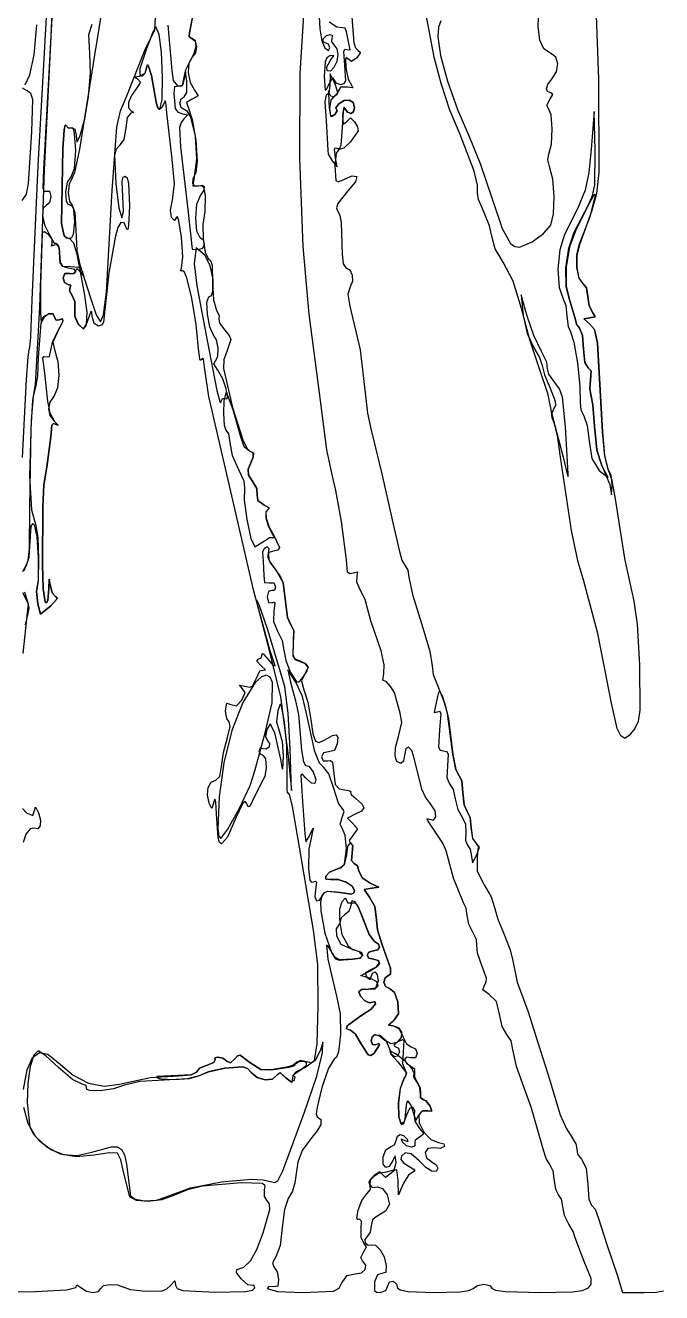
# Model space of a CAD drawing. Extents: x 0 to 397, y 0 to 706.
# Drawn here: x 57.5 to 111.4, y 0.3 to 107.7 of the extents above; entities that cross this region are included whole.
import ezdxf

# ---------------------------------------------------------------- set-up
doc = ezdxf.new("R2010")
doc.units = 0

msp = doc.modelspace()

# ---------------------------------------------------------------- linework, layer by layer
at = {"layer": 'Layer 1', "color": 7}
for points in [[(57.254668, 61.398553), (57.535622, 61.932091), (57.69844, 62.332505), (57.80735, 63.288611), (57.859473, 66.803603), (57.950798, 73.522833), (58.114812, 75.932974), (58.337134, 77.257826), (58.701201, 83.784219), (59.09887, 95.385103), (59.664285, 106.714789), (60.115135, 117.650907)], [(105.761918, 110.847142), (106.024606, 103.089289), (106.053181, 95.195044), (105.858017, 93.408956), (105.46898, 91.976782), (104.420877, 89.075889), (104.209271, 88.199225), (104.205197, 87.159511), (104.381636, 86.260158), (104.711566, 85.804579), (105.005562, 85.424945), (105.127844, 84.707439), (105.252198, 83.90606), (105.551178, 83.325608), (105.743001, 82.988175), (105.286594, 82.890985), (104.77855, 82.813991), (105.270366, 82.371343), (105.681981, 81.896261), (105.93941, 80.739216), (106.366095, 73.267201), (106.552185, 71.197629), (106.827176, 70.092199), (107.136959, 69.226306), (107.40679, 67.73282), (108.225455, 62.508046), (109.021102, 58.91337), (109.300943, 56.954394), (109.508288, 53.483058), (109.527383, 49.659915), (109.384711, 48.709046), (109.119174, 48.103194), (108.640278, 47.515995), (108.253457, 47.271696), (107.937159, 47.49119), (107.629657, 48.106898), (107.136562, 50.270309), (105.969043, 56.174534), (104.760249, 60.704777), (104.311444, 62.189145), (103.753994, 64.870291), (102.824204, 71.084211), (102.564647, 72.931886), (102.293978, 73.906435), (102.099157, 74.414656), (102.022339, 75.141158), (101.746335, 76.489431), (101.072661, 78.492549), (100.217968, 81.032727), (99.506679, 83.672388), (98.808135, 85.985466), (97.955867, 87.617505), (97.290704, 88.73365), (97.01395, 89.683373), (96.810088, 90.670049), (96.319683, 91.875535), (95.87408, 92.909351), (95.777463, 93.482792), (95.786806, 94.119997), (95.500047, 95.303567), (94.302146, 98.424506), (93.445215, 100.484349), (92.69339, 102.721298), (92.096214, 104.970616), (91.70323, 107.067567), (90.697945, 112.353681)], [(64.249208, 110.888417), (63.320829, 105.127288), (62.056605, 97.184756), (61.638623, 95.203522), (61.362558, 94.543948), (61.17025, 94.233062), (61.107852, 93.485614), (61.216993, 92.738166), (61.436994, 92.42728), (61.64822, 91.810359), (61.73615, 90.327193), (61.836559, 88.605945), (62.077992, 87.416774), (62.984984, 84.577969), (63.471862, 83.145294), (63.848937, 82.549496), (64.100518, 83.140245), (64.335727, 85.050868), (64.830719, 93.662003), (65.208015, 99.04103), (65.532692, 100.427188), (66.063678, 101.698286), (67.02782, 104.113051), (67.607434, 105.602127), (68.451632, 107.267239), (68.59831, 110.520023)], [(59.280815, 109.360624), (58.524812, 95.778671), (58.021045, 84.413222), (57.89916, 81.243335), (57.830049, 80.375017), (57.766692, 80.170008), (57.679385, 79.582302), (57.545015, 77.671546), (57.208244, 71.074686)], [(59.726241, 108.828635), (59.482604, 104.157148), (59.019054, 95.458701), (58.94206, 93.897615), (59.031258, 93.619135), (59.210612, 93.627431), (59.512282, 93.623374), (59.619482, 93.15365), (59.515853, 92.640711), (59.266704, 92.42728), (58.982089, 92.1771), (58.931036, 91.560901), (59.096941, 90.780198), (59.463201, 90.036503), (59.904174, 89.21065), (60.060454, 89.21065), (60.226756, 89.112589), (60.347351, 88.783612), (60.419935, 87.576582), (60.603953, 87.26508), (61.069752, 87.13561), (61.540402, 87.035201), (61.73615, 86.793768), (61.580707, 86.612264), (61.206983, 86.655126), (60.816722, 86.656229), (60.677816, 86.291412), (60.798731, 85.891009), (61.089508, 85.724498), (61.311802, 85.656324), (61.268719, 85.49237), (61.219859, 85.189951), (61.428175, 84.788578), (61.654746, 84.265496), (61.650072, 83.669919), (61.66899, 83.024027), (61.951697, 82.379457), (62.388613, 81.918729), (62.660428, 82.356526), (62.703379, 83.379935), (62.471692, 84.968495), (61.853272, 88.282138), (61.586087, 89.222601), (61.208041, 89.605056), (60.946397, 89.654452), (60.747958, 89.842134), (60.522726, 90.869324), (60.633013, 97.189783), (60.756397, 98.803698), (60.834824, 99.193358), (60.912061, 99.21614), (61.133076, 98.961699), (61.413358, 98.97237), (61.648264, 98.873901), (61.760139, 98.357125), (61.822933, 97.766972), (62.071995, 98.248117), (62.504947, 99.739773), (62.821251, 101.643517), (62.977416, 103.60375), (62.929951, 105.264871), (62.860806, 106.885622), (63.138795, 107.762892)], [(69.540305, 107.684928), (69.87615, 103.845293), (69.986657, 102.977238), (70.370744, 102.533311), (70.783759, 102.561137), (70.908378, 103.130565), (71.060558, 103.899224), (71.426256, 104.618935), (71.78663, 105.261752), (71.938578, 105.883468), (71.871848, 106.352784), (71.576187, 106.5384), (71.354951, 106.680525), (71.371576, 107.022411), (71.80267, 109.143666)], [(71.811225, 109.298711), (71.371576, 107.022411), (71.354951, 106.680525), (71.576187, 106.5384), (71.854936, 106.332025), (71.95754, 105.855775), (71.878903, 105.323962), (71.613934, 104.950899), (71.330659, 104.461337), (71.276811, 103.663833), (71.435886, 102.816653), (71.791381, 102.178064), (72.112806, 101.697624), (71.596295, 101.417475), (71.111314, 101.137942), (71.251278, 100.729557), (71.616602, 99.685831), (71.904006, 97.935997), (72.029352, 96.19238), (71.908504, 95.167307), (71.670175, 94.657041), (71.638849, 94.260447), (71.801, 94.041322), (72.143101, 94.063464), (72.392278, 94.105164), (72.563039, 93.995422), (72.713896, 93.258778), (72.663801, 91.898113), (72.521141, 90.79782), (72.541167, 89.525152), (72.696593, 88.445894), (72.960135, 87.925833), (73.162392, 87.73504), (73.291261, 87.338237), (73.33796, 85.878309), (73.397006, 84.408724), (73.66428, 83.511169), (73.8946, 83.098639), (73.868538, 82.804907), (73.927099, 82.43621), (74.361369, 81.842882), (74.729554, 81.404643), (74.873735, 81.044192), (74.541286, 80.043361), (74.283879, 79.37488), (74.255271, 78.588328), (75.021769, 75.306611), (75.888545, 72.569186), (76.231743, 71.857517), (76.502379, 71.614789), (76.789584, 71.467372), (76.766962, 71.084211), (76.355976, 70.071385), (76.388784, 69.55827), (76.743326, 69.003879), (77.095354, 68.434936), (77.12221, 67.886631), (77.17592, 67.409499), (77.705352, 67.036083), (78.141915, 66.805675), (78.085294, 66.696711), (77.856727, 66.467951), (77.876273, 65.914382), (78.115952, 65.175538), (78.547786, 64.390954), (78.996431, 63.430825), (78.864194, 63.214368), (78.493105, 63.146706), (78.086809, 63.022098), (77.994145, 62.677158), (78.208992, 62.155212), (78.725233, 61.499586), (79.325749, 60.46211), (79.524628, 58.858689), (79.668076, 57.52316), (79.962073, 56.895127), (80.206812, 56.429372), (80.174798, 55.368304), (80.13392, 54.382333), (80.298623, 53.969186), (81.116362, 53.643219), (81.441138, 53.276683), (81.151287, 52.754572), (80.863244, 52.141488), (81.077909, 51.404843), (81.416047, 50.340512), (81.669518, 48.879305), (81.83566, 47.66135), (82.043242, 47.049622), (82.375113, 46.932136), (82.914119, 47.196907), (83.490123, 47.519699), (83.813482, 47.578436), (83.933046, 47.354863), (83.897664, 46.830723), (83.658745, 46.261075), (83.167413, 46.14069), (82.723134, 46.065636), (82.550052, 45.710653), (82.692133, 45.374985), (83.079219, 45.3801), (83.33484, 45.418063), (83.497526, 45.274223), (83.608386, 44.31083), (83.729918, 43.378085), (84.049358, 42.997791), (84.862909, 42.866469), (85.046061, 42.791911), (85.019498, 42.728268), (85.08313, 42.539532), (85.484107, 42.177229), (85.99058, 41.732662), (86.148167, 41.397766), (85.954057, 41.124517), (85.405437, 40.864895), (84.778242, 40.529623), (85.180012, 40.095133), (85.622528, 39.618795), (85.209645, 39.045619), (84.903655, 38.626562), (85.001154, 38.452246), (85.221067, 38.212622), (85.16449, 37.570301), (85.107781, 36.925599), (85.334176, 36.688356), (85.610181, 36.501119), (85.725054, 36.050886), (86.000574, 35.485648), (86.695194, 35.029947), (87.42465, 34.692514), (86.816902, 34.609082), (86.165233, 34.480892), (86.63381, 33.836499), (87.082808, 33.042616), (87.200019, 32.157981), (87.308851, 31.077951), (87.709783, 29.806363), (88.407754, 27.81546), (88.413641, 27.325297), (88.192383, 27.16335), (87.944689, 27.007907), (87.841722, 26.634183), (87.984244, 26.260459), (88.326792, 26.105016), (88.736587, 25.768598), (89.040814, 24.959899), (89.087998, 23.968107), (88.664753, 23.372398), (88.244418, 22.998409), (88.649584, 22.930014), (89.133551, 22.676896), (89.46062, 22.048069), (89.761187, 21.425195), (90.172879, 21.166124), (90.519748, 20.999613), (90.663946, 20.59921), (90.52504, 20.234393), (90.134779, 20.235496), (89.761055, 20.275095), (89.605612, 20.085565), (89.760393, 19.777017), (90.132662, 19.530645), (90.444827, 19.290359), (90.455101, 18.996892), (90.429437, 18.619772), (90.655127, 18.178094), (90.909391, 17.696552), (90.952518, 17.223477), (90.960941, 16.89363), (91.132082, 16.756399), (91.435383, 16.576747), (91.761438, 16.144682), (91.923187, 15.700402), (91.563177, 15.740046), (91.117927, 15.735504), (90.816346, 15.410551), (90.839806, 14.723869), (91.23527, 13.948551), (91.83949, 13.314653), (92.489219, 13.05223), (92.915507, 12.958303), (92.977464, 12.732613), (92.630727, 12.561075), (92.074705, 12.597499), (91.572388, 12.551307), (91.356317, 12.209708), (91.455431, 11.766641), (91.898669, 11.416046), (92.272393, 11.179949), (92.427836, 10.897815), (92.288946, 10.606145), (91.924466, 10.63085), (91.412679, 10.941967), (90.831868, 11.509532), (90.15449, 12.092806), (89.644065, 12.194274), (89.330622, 11.911996), (89.292874, 11.62198), (89.531352, 11.322835), (90.046584, 11.013173), (90.475077, 10.736022), (90.390543, 10.606773), (89.946219, 10.304707), (89.509304, 9.612644), (89.077503, 8.642505), (89.057395, 9.832425), (88.952355, 10.750045), (88.77859, 10.731199), (88.467903, 10.452962), (87.993196, 10.109753), (87.751058, 10.321376), (87.51258, 10.566953), (87.02116, 10.278337), (86.694345, 9.86304), (86.654271, 9.485909), (86.868463, 9.259459), (87.304441, 9.296203), (87.734522, 9.170702), (88.13735, 8.62663), (88.331554, 7.846373), (87.979658, 7.243387), (87.111119, 6.702226), (86.879652, 6.501143), (86.783388, 6.017484), (86.678128, 5.468694), (86.424966, 5.111197), (86.232393, 4.856536), (86.272918, 4.555572), (86.503459, 4.371907), (86.767866, 4.399644), (87.131034, 4.372039), (87.528499, 3.985394), (87.866764, 3.367371), (88.05233, 2.645632), (88.00669, 2.056448), (87.68403, 1.981351), (87.303206, 1.866169), (87.053616, 1.254628), (87.052249, 0.538445), (87.226306, 0.393855), (87.53798, 0.352222), (88.002633, 0.515426), (88.1945, 0.91067), (88.324102, 1.257671), (88.635472, 1.307545), (88.921002, 1.076872), (88.98825, 0.749097), (89.219632, 0.580442), (89.902541, 0.456407), (92.047541, 0.346181), (94.272446, 0.426388), (95.055236, 0.540395), (95.426449, 0.705), (95.78152, 0.954149), (96.329208, 1.057778), (96.812867, 0.954149), (97.01395, 0.705), (97.301249, 0.559242), (98.119071, 0.448045), (101.081833, 0.352222), (103.82288, 0.418627), (104.655019, 0.538239), (105.174631, 0.747995), (105.416514, 1.072299), (105.415463, 1.535555), (104.823749, 2.976538), (104.058221, 4.977142), (103.89828, 5.524609), (103.529054, 6.152245), (103.163356, 6.869134), (103.011176, 7.630738), (102.907547, 8.255419), (102.658398, 8.642505), (102.409249, 9.080479), (102.30562, 9.827486), (102.188586, 10.627499), (101.906981, 11.19309), (101.589833, 11.714981), (101.386986, 12.410174), (100.35833, 15.963707), (99.089696, 19.48549), (98.77784, 20.941757), (98.628174, 21.661645), (98.268429, 22.20823), (97.876933, 22.885079), (97.651067, 23.918851), (97.38494, 24.996235), (96.759244, 25.595252), (96.23969, 25.984763), (96.368366, 26.376655), (96.5193, 26.627524), (96.536553, 26.968617), (96.153877, 28.049528), (95.77345, 29.080037), (95.711846, 29.760502), (95.684771, 30.261667), (95.387291, 30.861522), (95.041215, 31.553275), (94.897282, 32.275456), (94.808647, 32.899432), (94.595657, 33.354604), (93.739509, 35.453501), (93.133392, 37.748454), (92.84848, 38.405944), (92.163252, 39.42803), (91.600483, 40.258999), (91.524482, 40.454052), (91.609744, 40.457083), (92.05996, 40.353973), (92.257665, 40.633913), (92.180004, 41.146555), (91.804124, 41.741548), (91.386364, 42.29132), (91.061571, 42.993557), (90.426174, 45.596001), (90.203008, 46.256765), (89.931491, 46.540564), (89.702174, 46.418227), (89.605612, 45.860584), (89.513052, 45.362285), (89.290581, 45.155028), (88.945112, 45.318888), (88.79484, 45.782223), (88.843402, 46.502668), (89.094437, 47.437854), (89.363033, 48.618029), (89.232373, 49.426464), (88.900056, 50.625204), (88.762864, 51.100864), (88.438578, 51.640984), (88.058135, 52.066208), (87.752469, 52.197182), (87.852305, 52.769741), (87.859212, 53.507466), (87.628159, 54.683209), (86.732235, 57.232736), (86.43061, 58.391964), (86.266215, 59.028552), (85.871104, 59.79214), (85.553516, 60.521156), (85.576182, 61.074488), (85.635096, 61.344716), (85.253743, 61.277335), (84.95753, 61.218047), (84.778462, 61.352565), (84.66672, 62.404108), (84.269492, 65.656369), (83.785481, 68.261987), (83.503611, 69.49671), (83.021143, 71.706467), (82.389185, 76.55227), (81.524174, 83.192963), (81.005766, 88.921411), (80.73448, 96.403485), (80.746298, 103.601727), (81.077204, 108.478679)], [(82.363052, 108.40604), (82.410043, 107.363724), (82.585424, 106.357127), (82.850266, 105.744297), (83.167369, 105.519268), (83.255608, 105.762288), (83.145806, 106.061268), (82.882016, 106.185622), (82.682256, 106.289251), (82.726441, 106.5384), (82.984057, 106.787549), (83.297236, 106.891178), (83.486766, 106.794693), (83.447166, 106.562742), (83.409066, 106.265791), (83.602742, 106.012761), (83.854316, 105.681105), (83.955872, 105.194669), (83.854377, 104.599637), (83.615133, 104.08699), (83.319334, 103.781049), (83.048175, 103.806134), (83.018894, 104.154503), (83.293355, 104.646804), (83.604682, 105.105989), (83.255608, 105.065905), (83.017455, 104.89769), (82.862216, 104.566591), (82.777594, 103.333059), (82.878224, 102.156985), (82.995379, 102.221511), (83.196341, 102.657842), (83.462424, 103.151114), (83.548469, 103.20037), (83.586161, 103.098815), (83.771281, 102.787312), (84.185531, 102.657842), (84.47046, 102.72014), (84.613671, 102.957791), (84.542542, 104.263687), (84.464755, 105.448316), (84.553159, 105.647691), (84.730926, 105.616944), (84.980648, 105.578094), (84.903081, 105.980305), (84.66672, 107.117309), (84.573895, 107.427886), (84.350631, 107.442923), (83.848771, 107.502024), (83.207807, 107.928434)], [(85.077309, 109.176694), (85.191654, 107.630248), (85.310143, 106.181345), (85.448482, 105.760321), (85.633684, 105.569319), (85.869561, 105.346584), (85.568068, 104.919855), (85.109148, 104.60941), (84.779609, 104.859882), (84.674514, 104.945453), (84.60957, 104.829279), (84.616273, 104.068954), (84.821016, 103.110147), (85.14297, 102.538956), (85.219611, 102.372621), (84.754914, 102.417953), (84.159469, 102.424215), (83.961164, 102.095514), (83.854162, 101.760198), (83.612619, 101.609562), (83.355731, 101.666095), (83.202691, 101.952286), (83.163798, 102.118224), (83.150833, 101.939939), (83.202691, 100.647007), (83.332866, 99.981183), (83.471475, 99.957486), (83.678942, 100.11784), (83.898017, 100.41682), (83.830283, 100.541174), (83.775779, 100.679066), (84.027133, 101.010369), (84.474693, 101.295452), (84.91071, 101.321739), (85.241224, 101.11182), (85.372276, 100.688282), (85.277483, 100.334044), (85.050763, 100.202022), (84.7786, 100.298402), (84.547481, 100.629369), (84.476683, 100.717006), (84.415277, 100.629854), (84.347103, 100.012007), (84.40293, 99.289826), (84.672012, 99.48284), (85.019498, 99.83553), (85.366984, 99.48284), (85.617512, 99.057081), (85.662789, 98.728689), (85.017734, 97.780333), (84.444338, 97.256282), (84.026781, 97.149214), (83.802855, 96.822277), (83.695875, 95.769852), (83.78085, 94.509111), (83.973737, 94.407081), (84.322761, 94.548534), (85.174516, 94.905926), (85.550649, 94.84597), (85.43049, 94.408784), (84.793367, 93.634486), (83.944583, 92.576373), (83.828564, 92.218485), (83.909658, 91.958791), (84.10776, 91.594062), (84.228173, 90.973746), (84.310414, 88.282138), (84.405708, 87.472337), (84.629326, 87.13561), (84.966851, 86.953262), (85.165239, 86.514765), (85.187481, 85.982935), (84.996567, 85.520592), (84.785253, 84.888987), (84.969756, 83.889347), (85.836708, 80.182841), (86.276093, 76.55227), (86.454423, 74.819248), (86.777744, 73.377268), (87.669214, 69.673099), (88.5501, 65.792541), (89.148412, 63.231725), (89.369295, 62.362613), (89.644418, 61.887994), (89.866932, 61.523839), (89.960859, 60.92103), (90.278712, 59.454708), (91.038949, 57.014719), (91.748606, 54.670906), (91.944177, 53.436492), (92.031534, 52.702008), (92.481105, 51.561124), (93.022884, 50.208529), (93.3313, 48.965736), (93.701012, 45.948779), (93.952234, 44.640678), (94.236529, 44.096694), (94.454016, 43.688353), (94.544504, 42.706396), (94.648133, 41.660409), (94.897282, 41.098081), (95.146431, 40.587567), (95.25006, 39.666155), (95.358319, 38.808772), (95.618713, 38.452246), (95.828351, 38.127382), (95.759119, 37.234456), (95.745978, 36.03457), (96.336616, 34.884955), (96.930386, 33.855372), (97.22597, 32.969723), (97.500828, 31.970127), (98.043709, 30.666788), (98.562249, 29.387483), (98.77784, 28.444992), (99.14151, 26.648515), (100.066891, 24.111468), (100.54173, 22.607222), (100.876869, 21.602158), (101.740822, 18.873067), (102.780459, 15.400276), (103.282286, 14.263311), (103.778821, 13.508372), (104.126572, 12.947675), (104.188043, 12.487785), (104.246649, 12.081958), (104.587035, 11.650996), (104.988938, 10.875237), (105.127844, 9.481411), (105.223226, 8.266047), (105.452753, 7.76056), (105.755877, 7.424142), (106.028839, 6.615443), (106.728398, 4.41058), (107.619868, 1.851528), (108.062957, 0.352222), (109.907633, 0.352222), (110.961607, 0.373411), (111.532484, 0.504269)], [(92.669445, 108.038721), (92.466074, 107.508225), (92.427836, 106.689036), (92.648918, 105.097936), (93.237373, 102.921676), (94.08102, 100.518866), (95.067674, 98.248117), (96.000639, 95.966084), (97.031236, 92.956447), (97.878311, 90.463078), (98.580725, 89.178988), (98.944182, 88.918737), (99.35127, 88.874783), (100.402735, 89.32107), (101.369479, 90.029933), (101.986709, 90.72689), (102.214598, 91.709388), (102.266506, 93.165027), (102.152057, 94.644346), (101.880875, 95.697885), (101.736765, 96.264182), (101.830781, 96.748458), (102.045832, 97.609672), (102.103655, 98.892069), (102.011458, 100.080473), (101.776453, 100.659707), (101.657126, 100.909474), (101.907686, 101.365616), (102.166493, 101.801958), (101.995881, 101.952286), (101.704586, 102.046059), (101.616292, 102.295804), (101.729082, 102.65416), (102.041036, 103.073767), (102.464001, 103.72596), (102.590797, 104.393466), (102.425162, 104.957188), (101.970834, 105.298033), (101.405413, 105.676227), (101.059035, 106.414354), (100.918172, 107.564637), (100.969297, 109.179296)], [(57.443195, 102.621153), (57.854269, 103.481402), (58.210839, 105.159744), (58.441248, 107.687707)], [(68.279124, 107.067567), (67.723498, 105.656455), (67.174311, 103.977055), (67.171742, 103.521861), (67.356962, 103.363398), (67.634157, 103.596496), (67.772182, 104.157148), (67.813349, 104.301397), (67.899049, 104.187785), (68.147096, 103.406084), (68.551115, 101.158535), (68.66008, 100.722458), (68.867204, 100.541174), (69.055792, 101.366873), (69.102728, 103.272205), (69.01638, 105.399522), (68.805116, 106.891178), (68.537886, 107.536982), (68.279124, 107.067567)], [(57.302811, 17.558411), (57.628756, 19.223023), (58.081089, 20.254562), (58.655031, 20.689565), (59.380117, 20.534348), (60.28588, 19.795229), (61.527746, 18.751656), (62.820942, 18.096426), (64.13557, 17.839924), (65.44173, 17.992533), (68.036721, 18.560065), (70.467405, 18.692092), (71.526357, 18.778743), (71.966712, 19.026525), (72.230634, 19.3487), (72.865238, 19.614254), (73.434313, 19.838885), (73.54116, 20.061929), (73.522463, 20.222399), (73.789516, 20.295821), (74.204736, 20.197219), (74.542697, 19.943043), (74.850716, 19.813044), (75.207683, 20.134954), (75.439222, 20.402519), (75.679392, 20.455144), (76.50379, 19.844265), (77.412193, 19.236913), (78.307897, 19.218789), (79.816023, 19.443156), (80.2521, 19.544315), (80.433384, 19.783587), (80.67539, 19.961211), (81.257121, 19.914468), (81.712601, 19.843879), (81.974936, 19.995077), (82.201155, 21.407071), (82.288644, 24.605709), (82.262891, 28.133489), (81.876599, 31.043908), (80.70079, 38.060662), (80.108696, 41.502012), (79.887344, 42.436708), (79.757109, 42.646776), (79.693118, 42.637389), (79.652113, 42.97411), (79.652686, 44.449472), (79.619613, 46.6389), (79.434669, 48.682808), (79.14204, 50.166769), (79.018248, 50.106598), (78.853644, 49.599678), (78.748163, 48.675135), (78.970766, 47.928921), (79.239671, 47.029734), (79.318606, 45.777328), (79.250784, 44.68451), (79.129517, 45.507806), (78.594, 47.760646), (78.210089, 48.523), (77.916666, 48.036519), (77.820181, 47.447071), (77.985105, 47.082254), (78.166741, 46.834339), (78.12163, 46.536154), (77.879359, 46.359677), (77.586818, 46.40492), (77.354867, 46.438346), (77.258382, 46.234176), (77.357865, 45.970386), (77.597049, 45.860584), (77.814404, 45.549919), (77.861632, 44.802956), (77.752359, 44.055772), (77.593874, 43.744622), (76.92289, 42.423821), (76.499909, 41.511669), (76.355259, 41.488634), (76.227212, 41.726379), (76.088471, 41.922915), (75.901774, 41.807738), (75.310695, 40.547395), (74.588244, 38.903956), (74.094625, 38.339092), (73.924935, 38.460547), (73.802023, 38.850951), (73.682624, 40.437681), (73.598046, 41.890685), (73.532903, 42.131147), (73.462138, 41.980026), (73.277194, 41.344232), (73.035629, 41.797993), (72.895102, 42.49495), (72.961281, 43.120204), (73.204599, 43.570834), (73.595488, 43.743916), (73.960569, 44.042146), (74.098902, 44.890445), (74.24848, 46.088655), (74.586441, 47.359891), (74.828403, 48.294135), (74.747308, 48.682808), (74.527572, 48.954535), (74.436158, 49.607792), (74.531717, 50.259593), (74.891594, 50.154951), (75.347869, 50.022571), (75.805995, 50.511962), (76.087291, 51.169452), (75.791531, 51.575588), (75.609101, 51.77623), (76.070931, 51.693768), (76.45068, 51.631034), (76.717353, 51.709687), (77.051301, 52.390505), (77.333876, 52.994064), (77.709585, 53.080891), (77.81264, 53.090637), (77.455585, 53.419205), (77.095354, 53.811406), (77.191001, 53.974478), (77.461759, 54.093982), (77.522965, 54.381231), (77.537534, 54.473218), (77.64216, 54.422594), (78.052132, 53.950136), (78.476574, 53.439567), (78.642551, 53.409416), (78.197124, 54.779517), (76.82495, 59.741781), (74.449211, 70.025877), (73.01411, 76.240414), (72.644399, 78.70986), (72.562157, 79.397513), (72.488377, 79.485751), (72.403451, 79.374494), (72.317219, 79.280374), (72.23985, 79.415284), (72.14557, 80.256439), (71.952998, 82.325725), (71.575217, 84.54569), (71.143064, 86.278029), (70.947484, 86.761867), (70.787375, 86.884432), (70.620511, 86.857136), (70.709764, 87.099979), (70.819434, 88.042955), (70.712939, 89.711948), (70.479797, 91.114814), (70.370584, 91.431559), (70.285019, 91.417277), (70.095533, 91.125926), (69.843341, 91.379882), (69.756426, 91.998831), (69.932241, 92.864372), (70.113613, 94.233062), (69.896258, 96.320891), (69.456344, 100.256482), (69.380011, 101.148173), (69.319967, 101.278287), (69.254202, 101.158535), (69.066348, 100.722458), (68.841452, 100.541174), (68.652495, 100.722458), (68.551115, 101.158535), (68.147096, 103.406084), (67.899049, 104.187785), (67.813349, 104.301397), (67.772182, 104.157148)], [(67.772182, 104.157148), (67.579168, 103.56748), (67.116014, 103.335529), (66.774129, 103.267486), (66.961145, 103.122451), (67.235827, 102.860028), (66.926573, 102.35657), (66.467768, 101.712772), (66.221061, 101.131548), (66.20302, 100.677589), (66.430214, 100.415585), (66.660578, 100.275973), (66.410458, 100.216265), (66.091679, 99.858901), (65.969486, 98.971312), (65.819996, 98.00567), (65.426561, 97.450133), (65.160351, 97.18286), (65.0307, 96.661057), (65.124583, 94.257492), (65.378495, 92.217509), (65.650927, 91.368946), (65.791069, 91.887089), (65.72748, 93.132836), (65.667067, 94.467351), (65.754071, 94.790832), (65.92045, 94.896726), (66.093471, 94.73646), (66.211359, 94.256213), (66.281342, 92.339086), (66.205009, 90.71397), (66.144965, 90.360811), (66.0792, 90.398806), (65.840303, 90.923713), (65.562909, 90.958974), (65.293982, 90.537762), (65.080485, 89.69325), (64.535443, 86.677351), (64.205596, 83.590544), (64.083888, 82.517261), (63.919846, 82.273365), (63.676429, 82.196718), (63.289564, 82.421879), (63.119393, 82.990469), (63.088894, 83.394179), (63.012986, 83.436204), (62.580348, 82.230937), (62.462124, 82.041464), (62.303031, 82.021597), (61.945083, 82.362524), (61.672198, 82.997403), (61.650072, 83.669919), (61.654746, 84.265496), (61.428175, 84.788578), (61.219859, 85.189951), (61.268719, 85.49237), (61.311802, 85.656324), (61.089508, 85.724498), (60.798731, 85.891009), (60.677816, 86.291412), (60.816722, 86.656229), (61.206983, 86.655126), (61.582295, 86.638105), (61.741442, 86.881963), (61.842072, 87.064569), (62.121031, 86.782832), (62.408633, 86.430142), (62.349631, 86.782832), (62.004923, 87.144562), (61.300116, 87.203343), (60.639187, 87.244398), (60.416408, 87.556121), (60.32958, 88.843761), (60.163747, 89.080618), (59.917579, 89.042375), (59.689464, 88.965249), (59.73731, 89.157733), (59.743439, 89.545216), (59.439212, 89.961009), (59.059271, 90.178497), (58.883587, 90.089067), (58.75963, 85.706683), (58.760308, 83.418984), (58.780956, 82.766408), (58.816912, 82.63769), (59.064557, 83.042145), (59.45425, 83.241779), (59.814111, 83.200311), (59.97226, 82.88146), (60.075889, 82.6817), (60.325038, 82.725885), (60.603617, 82.807333), (60.657928, 82.603824), (60.132774, 81.575829), (59.788066, 80.817444), (59.956385, 80.109331), (60.231712, 79.189815), (60.312206, 78.036407), (60.202001, 76.960522), (59.905232, 76.273575), (59.537726, 75.747556), (59.418663, 75.183271), (59.547648, 74.625799), (59.924282, 74.120218), (60.221057, 73.810568), (60.077035, 73.861279), (59.858202, 73.941547), (59.71729, 73.810744), (59.619482, 72.800829), (59.275876, 70.234016), (59.040088, 68.7557), (58.955907, 66.884742), (58.923451, 62.004764), (58.966622, 59.946039), (59.150287, 58.829762), (59.266495, 58.764757), (59.359485, 58.949486), (59.450149, 59.971704), (59.484412, 60.756018), (59.543282, 60.412676), (59.726197, 59.598377), (60.060454, 59.254506), (60.162964, 59.192583), (60.115885, 59.032962), (59.629713, 58.5172), (58.757998, 57.791889), (58.51952, 58.683006), (58.421448, 59.714529), (58.586609, 60.689095), (58.594971, 62.531858), (58.473091, 64.378656), (58.247528, 65.365327), (58.064993, 65.451509), (57.943742, 65.261037), (57.855592, 63.943632), (57.757961, 62.60237), (57.523275, 61.924683), (57.331667, 61.481478)], [(70.967645, 103.28614), (70.805676, 102.61154), (70.647317, 102.48852), (70.437067, 102.507911), (70.102501, 102.447366), (70.055008, 101.879614), (70.173541, 100.629369), (70.375683, 100.314602), (70.820183, 100.177107), (71.240298, 100.09394), (70.907672, 99.736135), (70.661268, 99.437762), (70.538755, 98.995654), (70.628625, 97.366172), (71.233639, 92.074502), (71.601234, 88.69383), (72.143101, 88.664197), (72.505057, 88.795083), (72.659877, 89.097717), (72.589734, 89.437062), (72.276804, 89.678081), (71.999173, 90.236027), (71.912076, 91.33918), (72.012634, 92.505371), (72.297971, 93.252428), (72.596906, 93.650461), (72.653747, 93.955162), (72.483311, 94.107198), (72.100415, 94.047237), (71.69084, 94.029862), (71.77339, 94.626851), (71.998385, 96.337223), (71.874196, 98.28291), (71.485556, 99.879147), (71.218546, 100.363485), (70.917197, 100.541174), (70.661786, 100.696617), (70.5556, 101.070341), (70.665446, 101.444065), (70.929545, 101.599508), (71.161408, 101.967014), (71.1652, 102.922426), (71.04552, 103.710179), (70.967645, 103.28614)], [(83.279597, 102.548834), (83.178085, 101.901177), (82.968094, 101.735328), (82.847929, 101.17397), (82.962449, 99.574915), (83.085922, 97.078658), (83.131739, 96.74762), (83.4641, 96.17343), (83.893122, 95.668207), (83.753025, 96.448596), (83.65751, 97.174658), (83.739134, 97.278115), (83.909658, 97.221533), (84.094657, 97.225243), (84.225218, 97.513413), (84.341811, 99.021054), (84.41369, 100.338768), (84.476253, 100.638816), (84.547481, 100.629369), (84.7786, 100.298402), (85.050763, 100.202022), (85.277483, 100.334044), (85.372276, 100.688282), (85.24123, 101.11182), (84.910754, 101.321739), (84.474842, 101.295452), (84.027486, 101.010369), (83.775823, 100.679066), (83.830283, 100.541174), (83.898017, 100.41682), (83.678942, 100.11784), (83.343847, 99.975009), (83.255608, 100.617727), (83.383137, 101.312082), (83.689525, 101.685233), (83.946524, 101.979009), (83.713514, 102.685006), (83.303233, 103.539787), (83.279597, 102.548834)], [(57.201894, 92.812514), (57.558288, 93.361701), (57.74482, 94.267017), (58.018575, 98.647814), (58.08869, 101.369717), (57.930568, 101.879222), (57.610059, 102.10645), (57.224208, 102.351895)], [(105.417475, 97.136514), (105.227719, 95.188352), (104.896642, 93.689784), (104.260038, 92.119911), (103.153698, 89.957834), (102.755236, 88.654215), (102.597544, 86.999658), (102.690148, 85.461585), (103.042573, 84.507414), (103.269542, 83.934855), (103.363954, 83.028921), (103.454001, 82.165674), (103.670518, 81.696126), (103.951302, 80.84161), (104.248854, 79.066342), (104.461937, 77.109836), (104.489316, 75.7116), (104.545187, 75.110951), (104.784944, 74.599997), (105.068665, 73.788078), (105.23015, 72.463926), (105.470524, 70.98023), (106.097983, 69.97543), (106.857559, 69.37681), (106.323056, 70.389238), (105.884288, 71.675335), (105.682058, 73.722638), (105.565112, 75.529611), (105.385725, 76.411864), (105.287697, 76.868535), (105.365616, 77.652232), (105.410066, 78.400033), (105.171941, 78.668938), (104.885662, 79.10528), (104.775066, 80.235625), (104.671437, 81.406187), (104.422288, 82.020329), (104.172477, 82.349559), (104.067393, 82.834893), (103.595376, 84.33173), (103.298552, 85.512412), (103.278185, 87.114972), (103.510693, 88.776535), (103.972496, 90.134223), (105.194166, 92.468908), (105.523468, 93.245019), (105.711647, 94.140458), (105.758964, 97.055022), (105.657011, 100.364785), (105.417475, 97.136514)], [(60.633013, 97.189783), (60.522329, 90.872102), (60.746321, 89.843176), (60.943662, 89.654756), (61.203808, 89.605056), (61.395824, 89.699336), (61.540579, 89.974062), (61.672297, 91.016168), (61.572505, 92.059597), (61.438488, 92.333496), (61.252844, 92.42728), (61.078236, 92.52288), (60.961279, 92.776486), (60.891996, 93.558551), (61.028362, 94.375144), (61.353739, 94.827934), (61.626568, 95.522642), (61.73615, 97.063488), (61.642752, 98.503969), (61.540292, 98.887825), (61.413358, 98.97237), (61.133076, 98.961699), (60.912061, 99.21614), (60.834824, 99.193358), (60.756397, 98.803698), (60.633013, 97.189783)], [(105.208277, 92.502069), (104.101613, 90.310612), (103.566206, 88.890785), (103.284138, 87.193774), (103.284248, 85.560462), (103.595376, 84.33173), (104.067393, 82.834893), (104.172477, 82.349559), (104.422288, 82.020329), (104.671437, 81.406187), (104.775066, 80.235625), (104.885662, 79.10528), (105.171941, 78.668938), (105.410066, 78.400033), (105.365616, 77.652232), (105.287697, 76.868535), (105.385725, 76.411864), (105.565112, 75.529611), (105.682058, 73.722638), (105.880584, 71.705277), (106.290248, 70.439333), (106.987337, 68.765401), (107.148556, 67.909209), (107.196534, 68.808793), (107.119673, 69.55483), (106.867392, 70.085496), (106.564841, 71.168481), (106.3668, 73.24286), (105.939895, 80.734321), (105.68224, 81.895087), (105.270366, 82.371343), (104.77855, 82.813991), (105.286594, 82.890985), (105.743001, 82.988175), (105.551178, 83.325608), (105.252198, 83.90606), (105.127844, 84.707439), (105.005562, 85.424945), (104.711566, 85.804579), (104.384326, 86.257132), (104.20555, 87.153293), (104.203318, 88.192924), (104.405707, 89.075889), (105.327869, 91.464902), (105.770385, 93.253751), (105.719546, 93.343072), (105.607716, 93.257984), (105.208277, 92.502069)], [(71.939548, 88.811306), (71.781548, 87.483361), (72.009045, 85.603495), (72.864179, 80.961995), (73.696647, 76.725219), (73.936139, 75.816111), (74.00678, 75.68558), (74.042811, 75.779333), (74.160109, 76.050664), (74.385358, 76.0545), (74.529564, 76.038499), (74.589153, 76.197293), (74.497541, 76.870343), (74.196644, 77.735813), (73.772583, 78.45586), (73.448424, 78.988158), (73.591255, 79.261958), (73.789698, 79.625055), (73.802172, 80.310149), (73.656094, 81.02845), (73.378882, 81.491162), (73.089075, 82.115248), (72.894518, 83.192434), (72.852626, 84.212734), (73.020813, 84.666164), (73.229967, 84.787073), (73.355786, 85.112208), (73.379676, 86.149595), (73.136998, 87.327213), (72.672268, 88.193944), (71.939548, 88.811306)], [(99.655199, 83.078663), (99.993381, 81.552148), (100.544552, 80.358745), (101.040911, 79.520059), (101.247286, 78.84568), (101.448987, 78.056515), (101.933792, 76.942442), (102.366695, 75.832559), (102.37735, 75.473954), (102.253762, 75.230411), (102.066569, 74.790629), (102.226245, 74.208766), (103.052451, 71.084211), (103.3722, 69.65105), (103.45007, 69.457022), (103.455676, 69.673099), (103.242246, 73.652788), (102.989392, 76.185601), (102.72859, 76.875861), (102.320084, 77.419046), (101.816581, 78.108506), (101.721067, 78.579685), (101.652363, 79.142366), (101.212714, 80.052181), (100.562985, 81.402703), (99.988927, 83.025746), (99.468932, 84.842553), (99.655199, 83.078663)], [(58.783398, 82.461301), (58.566087, 79.521602), (58.499632, 77.942921), (58.346659, 77.161165), (58.141552, 76.216751), (57.955428, 74.204312), (57.815023, 69.49671), (57.984621, 66.637929), (58.35689, 65.308177), (58.522353, 64.282365), (58.59475, 62.443884), (58.564356, 60.639138), (58.421448, 59.714529), (58.51952, 58.683006), (58.757998, 57.791889), (59.629713, 58.5172), (60.115885, 59.032962), (60.162964, 59.192583), (60.060454, 59.254506), (59.726197, 59.598377), (59.543282, 60.412676), (59.484412, 60.756018), (59.450149, 59.971704), (59.359485, 58.949486), (59.266495, 58.764757), (59.150287, 58.829762), (58.966622, 59.946039), (58.923451, 62.004764), (58.955907, 66.884742), (59.040088, 68.7557), (59.275876, 70.234016), (59.619482, 72.800829), (59.71729, 73.810744), (59.858202, 73.941547), (60.077035, 73.861279), (60.235829, 73.799543), (59.974729, 74.082824), (59.571019, 74.819248), (59.386649, 75.846714), (59.081143, 78.459035), (58.958156, 79.469965), (59.036643, 79.628874), (59.211671, 79.58475), (59.517, 79.608386), (59.630771, 80.147431), (59.790712, 80.923939), (60.159938, 81.646737), (60.660794, 82.60131), (60.603049, 82.803678), (60.325038, 82.725885), (60.075889, 82.6817), (59.97226, 82.88146), (59.816266, 83.227965), (59.457204, 83.234944), (59.058455, 82.960141), (58.783398, 82.461301)], [(74.444272, 76.55227), (74.29298, 75.850347), (74.248612, 74.78181), (74.307896, 73.804752), (74.467555, 73.377268), (74.694524, 73.072336), (74.788936, 72.339042), (75.004439, 71.240668), (75.522361, 70.057627), (75.976828, 69.076463), (76.039181, 68.46307), (76.001941, 67.490164), (76.229946, 65.805858), (76.581908, 64.209262), (76.91654, 63.499484), (77.720521, 64.011718), (78.168814, 64.300907), (78.527677, 64.276301), (78.624779, 64.256854), (78.444069, 64.557818), (78.070113, 65.243503), (77.868071, 65.93352), (77.864333, 66.470409), (78.085294, 66.696711), (78.141915, 66.805675), (77.705352, 67.036083), (77.17592, 67.409499), (77.12221, 67.886631), (77.095354, 68.434936), (76.743326, 69.003879), (76.388784, 69.55827), (76.355976, 70.071385), (76.766962, 71.084211), (76.783587, 71.472487), (76.453343, 71.613378), (76.003154, 71.954206), (75.687109, 72.885848), (75.06375, 75.090711), (74.611136, 76.375881), (74.534318, 76.573216), (74.444272, 76.55227)], [(77.569532, 63.058512), (77.619979, 62.264761), (77.662666, 61.080838), (77.74429, 60.484908), (78.141033, 60.45254), (78.52803, 60.456553), (78.669494, 60.116343), (78.565865, 59.799592), (78.316716, 59.795315), (78.067567, 59.729831), (77.963938, 59.266148), (78.070301, 58.781431), (78.368222, 58.768731), (78.538051, 58.828064), (78.621163, 58.736452), (78.53438, 58.070231), (78.495574, 57.167339), (78.835652, 56.351496), (79.216609, 55.566433), (79.37505, 54.760467), (79.538078, 53.865426), (79.92997, 52.866402), (80.475717, 52.044738), (80.691077, 52.107924), (80.977015, 52.443069), (81.346098, 52.991793), (81.43836, 53.35597), (81.24183, 53.605715), (80.744534, 53.811142), (80.365673, 53.98289), (80.165008, 54.250086), (80.179737, 55.404993), (80.207033, 56.436339), (79.962073, 56.895127), (79.668076, 57.52316), (79.524628, 58.858689), (79.320987, 60.479175), (79.066237, 61.047853), (78.680783, 61.547211), (78.163478, 62.31684), (78.084588, 62.952325), (78.132434, 63.33875), (77.953002, 63.499484), (77.699354, 63.369882), (77.569532, 63.058512)], [(57.296262, 54.4642), (57.663328, 57.904778), (57.738117, 58.643759), (57.531389, 59.07212), (57.251956, 59.60546)], [(57.408429, 59.692706), (57.655567, 58.842109), (57.769294, 58.302226), (57.674264, 57.847275), (57.459797, 56.899608)], [(77.085521, 58.736981), (77.950885, 55.38559), (79.085375, 50.785894), (79.720067, 46.036973), (80.007581, 42.861971), (79.912331, 46.389751), (79.734707, 49.399388), (79.441725, 51.681421), (77.993086, 56.569557), (77.27047, 58.59593), (77.085637, 58.977443), (77.085521, 58.736981)], [(76.941235, 51.999627), (75.884494, 50.313789), (74.967486, 47.961465), (74.274382, 45.209488), (73.889352, 42.32469), (73.790971, 39.647943), (73.864795, 39.011129), (74.021997, 38.805024), (74.638586, 39.586593), (75.610909, 41.366104), (76.511, 43.295767), (76.910896, 44.527789), (77.776613, 47.749005), (78.372416, 50.289342), (78.401515, 51.998524), (78.21774, 52.46926), (77.909318, 52.645602), (77.481924, 52.49868), (76.941235, 51.999627)], [(79.923267, 52.034199), (80.354009, 50.446698), (80.608891, 49.291835), (80.87859, 46.288856), (81.025698, 45.285203), (81.21514, 44.995925), (81.490527, 44.925899), (81.844496, 44.449472), (82.077517, 43.811374), (82.006862, 43.467955), (81.705094, 43.48318), (81.244773, 43.921011), (80.955099, 44.244624), (80.81994, 44.167823), (80.92057, 42.36914), (81.163634, 39.194138), (81.236704, 38.528049), (81.523821, 38.981413), (81.85896, 39.686969), (81.718201, 38.981413), (81.492776, 37.923079), (81.45009, 36.22657), (81.580706, 35.273716), (81.714508, 35.103611), (81.896002, 35.132605), (82.065688, 35.192401), (82.149384, 35.102972), (82.065688, 34.447863), (82.009624, 33.848995), (82.147135, 33.535447), (82.393854, 33.568834), (82.66541, 34.010771), (82.81867, 34.23333), (83.086363, 34.339472), (84.11427, 34.224202), (85.100593, 34.102934), (85.309708, 34.200091), (85.372276, 34.408705), (85.161938, 34.780003), (84.642334, 35.108175), (83.980583, 35.317152), (83.343802, 35.330866), (82.932932, 35.365879), (82.919102, 35.617587), (83.227865, 35.940864), (83.784775, 36.190586), (84.247769, 36.357825), (84.514805, 36.637115), (84.66672, 37.940365), (84.562827, 39.08416), (84.312884, 39.687675), (84.139537, 40.022902), (84.325231, 40.590433), (84.495667, 41.081941), (84.361567, 41.27447), (84.004159, 41.792613), (83.608386, 43.03836), (83.187081, 44.284107), (82.768422, 44.80225), (82.390844, 45.172904), (81.984064, 46.172837), (81.298396, 49.388364), (80.94597, 50.820422), (80.396695, 52.034199), (79.707367, 53.092533), (79.923267, 52.034199)], [(92.450061, 51.092987), (92.191475, 49.888603), (92.113423, 49.482115), (92.384092, 49.537589), (92.577078, 49.57575), (92.669886, 49.360539), (92.574944, 48.007944), (92.485251, 46.55), (92.618204, 46.283521), (92.88927, 46.213362), (93.150866, 46.156262), (93.287644, 45.955261), (93.235698, 44.943361), (93.193056, 43.963212), (93.407853, 43.439469), (93.708508, 42.96485), (93.900684, 42.151829), (94.120112, 41.261638), (94.486648, 40.60137), (94.772795, 40.005528), (94.798857, 39.269985), (94.775794, 38.625063), (94.944554, 38.246576), (95.167245, 37.886258), (95.274049, 37.284904), (95.349984, 36.731571), (95.707966, 37.366748), (95.940976, 38.072745), (95.683977, 38.366521), (95.377589, 38.816533), (95.25006, 39.695436), (95.146431, 40.596122), (94.897282, 41.098081), (94.648133, 41.660409), (94.544504, 42.706396), (94.454016, 43.688353), (94.236529, 44.096694), (93.952234, 44.640678), (93.701012, 45.948779), (93.236006, 49.383381), (92.83212, 50.799476), (92.559334, 51.30289), (92.450061, 51.092987)], [(57.213536, 41.339668), (57.561022, 40.9672), (58.089484, 40.757827), (58.230595, 41.183453), (58.321215, 41.484858), (58.584079, 40.977431), (58.745684, 40.361029), (58.719104, 39.885054), (58.529409, 39.633711), (58.201667, 39.691202), (57.869835, 39.616502), (57.508106, 39.16768), (57.281975, 38.452246)], [(84.66672, 37.432012), (84.483187, 36.578333), (84.212199, 36.345715), (83.784775, 36.190586), (83.227865, 35.940864), (82.919102, 35.617587), (82.932932, 35.365879), (83.343802, 35.330866), (83.980583, 35.317152), (84.642334, 35.108175), (85.161938, 34.780003), (85.372276, 34.408705), (85.310176, 34.200566), (85.103547, 34.102758), (84.134731, 34.219616), (83.097255, 34.326243), (82.802371, 34.208602), (82.599794, 33.967732), (82.479789, 33.448803), (82.500972, 32.675187), (82.856969, 30.778266), (83.447916, 29.105713), (83.762787, 28.612555), (84.053945, 28.486268), (85.195887, 28.574462), (85.860168, 28.672303), (86.049257, 28.90819), (85.776912, 29.195671), (85.056892, 29.448293), (84.239285, 29.823913), (83.871206, 30.534497), (83.838, 31.143391), (83.989739, 31.396686), (84.147387, 31.618672), (84.128028, 32.152336), (84.12256, 32.852821), (84.313942, 33.475254), (84.553963, 33.758711), (84.656137, 33.612485), (84.805803, 33.363556), (85.150731, 33.368362), (85.396127, 33.353683), (85.635404, 33.110702), (86.120871, 31.901864), (86.593814, 30.685089), (87.047971, 30.079766), (87.383541, 29.85509), (87.474568, 29.591256), (87.330249, 29.37174), (86.959777, 29.280018), (86.586053, 29.176389), (86.43061, 28.92724), (86.586053, 28.678091), (86.959777, 28.574462), (87.37864, 28.472895), (87.468527, 28.229181), (87.251034, 27.934798), (86.747757, 27.681228), (86.263261, 27.411353), (86.394979, 27.057869), (86.695149, 26.853875), (86.783388, 27.092794), (86.872905, 27.391774), (87.087835, 27.516128), (87.290683, 27.282898), (87.350655, 26.722377), (87.150101, 26.1197), (86.516688, 26.039047), (85.957623, 26.019556), (85.725054, 25.817502), (85.870773, 25.438392), (86.211888, 25.092323), (86.604331, 24.887474), (86.904038, 24.932029), (87.067992, 24.991428), (87.136166, 24.808204), (86.773466, 24.361499), (85.901443, 23.787265), (84.739921, 22.940289), (84.685219, 22.675567), (85.025142, 22.577236), (85.44755, 22.222562), (85.959651, 21.369677), (86.517041, 20.473753), (86.746655, 20.441535), (87.011988, 20.639074), (87.475186, 21.318215), (87.411642, 21.444681), (87.136166, 21.342513), (86.887017, 21.350142), (86.783388, 21.674477), (86.87129, 22.062406), (87.11328, 22.202718), (87.476779, 22.093726), (87.929211, 21.733744), (88.441445, 21.443672), (88.998128, 21.56688), (89.341051, 21.94239), (89.364753, 22.392909), (89.110246, 22.771198), (88.618539, 22.930014), (88.262498, 23.00714), (88.664753, 23.372398), (89.087998, 23.968107), (89.040814, 24.959899), (88.736587, 25.768598), (88.326792, 26.105016), (87.984244, 26.260459), (87.841722, 26.634183), (87.944689, 27.007907), (88.192383, 27.16335), (88.413641, 27.325297), (88.407754, 27.81546), (87.709783, 29.806363), (87.308851, 31.077951), (87.200019, 32.157981), (87.082808, 33.042616), (86.63381, 33.836499), (86.165233, 34.480892), (86.816902, 34.609082), (87.42465, 34.692514), (86.695194, 35.029947), (86.000574, 35.485648), (85.725054, 36.050886), (85.610181, 36.501119), (85.334176, 36.688356), (85.107781, 36.925599), (85.16449, 37.570301), (85.22089, 38.202038), (85.026201, 38.452246), (84.772377, 38.152605), (84.66672, 37.432012)], [(85.019498, 33.021934), (84.869876, 32.617518), (84.510439, 32.335075), (84.233885, 32.097149), (84.116419, 31.701007), (84.275842, 30.668244), (84.822879, 29.705132), (85.189932, 29.396054), (85.591704, 29.280018), (85.935045, 29.176389), (86.077832, 28.92724), (85.818761, 28.678091), (85.195887, 28.574462), (84.049358, 28.525779), (83.731594, 28.738901), (83.339216, 29.319529), (83.106416, 29.723813), (82.999227, 29.76694), (83.098975, 28.574462), (83.847217, 25.465077), (84.130845, 23.979407), (84.174992, 22.209906), (84.002246, 20.728668), (83.841598, 20.274928), (83.635197, 20.10779), (83.166901, 19.364255), (82.598162, 17.718425), (82.187843, 16.047459), (82.122985, 15.476662), (82.194805, 15.228517), (82.494919, 14.994234), (82.497576, 14.597795), (82.205619, 14.048756), (81.621893, 13.356677), (80.926347, 12.381467), (80.557562, 11.396996), (80.311323, 9.633458), (80.101199, 8.92777), (79.750053, 8.316538), (79.414208, 7.373651), (79.240289, 5.870375), (79.052567, 4.35052), (78.683605, 3.367768), (78.411261, 2.864619), (78.532616, 2.530273), (78.792922, 2.120257), (78.931255, 1.468412), (78.85166, 0.883065), (78.473349, 0.840114), (78.113604, 0.877817), (77.963938, 0.694064), (78.828288, 0.450515), (80.97137, 0.352222), (83.581751, 0.473754), (84.046757, 0.721018), (84.292423, 1.17737), (84.726825, 1.788337), (85.418137, 1.942898), (85.946896, 2.032184), (86.266568, 2.316666), (86.314778, 2.685551), (86.029149, 3.028043), (85.90184, 3.32323), (86.126163, 3.761821), (86.377076, 4.226871), (86.153326, 4.538991), (85.914893, 5.002938), (85.923315, 5.775125), (85.957358, 6.412772), (85.788201, 6.564643), (85.63091, 6.540326), (85.567302, 6.693633), (85.667243, 7.344414), (85.980239, 8.139592), (86.398507, 8.701772), (86.717419, 9.069543), (86.697663, 9.374872), (86.604072, 9.743095), (86.880534, 10.138372), (87.406433, 10.453877), (88.06115, 10.582784), (88.71617, 10.751853), (88.875362, 11.376535), (88.810671, 11.920121), (88.59702, 11.526818), (88.295609, 11.039191), (88.000252, 10.949761), (87.798755, 11.22559), (87.778928, 11.833735), (88.00691, 12.445187), (88.396289, 12.699452), (88.752022, 12.854895), (88.900056, 13.228619), (88.992842, 13.593364), (89.223774, 13.741514), (89.521711, 13.663644), (89.815515, 13.350327), (89.887702, 13.117759), (89.605612, 13.228619), (89.323522, 13.339479), (89.395709, 13.106911), (89.728776, 12.819176), (90.176407, 12.699452), (90.492805, 12.792233), (90.510488, 13.015188), (90.535006, 13.300674), (90.868557, 13.543297), (91.238842, 13.814716), (90.846332, 14.331403), (90.492893, 14.876754), (90.451926, 15.379506), (90.483721, 15.772457), (90.306229, 16.054018), (90.009234, 15.934206), (89.754837, 15.36222), (89.529103, 14.772331), (89.301517, 14.609745), (89.103135, 15.238059), (89.098758, 16.416277), (89.256968, 17.65105), (89.546345, 18.449028), (89.781428, 18.900584), (89.645829, 19.200798), (89.461987, 19.726966), (89.506481, 20.691285), (89.578624, 21.711298), (89.403294, 21.756548), (89.042226, 21.577463), (88.69765, 21.298901), (88.811861, 21.176707), (89.097523, 21.039697), (89.164639, 20.725152), (88.993796, 20.367975), (88.742452, 20.302964), (88.496004, 20.506374), (88.339845, 20.954457), (88.028783, 21.673038), (87.501291, 22.108615), (87.003962, 22.147117), (86.843669, 21.981819), (86.783388, 21.674477), (86.887017, 21.350142), (87.136166, 21.342513), (87.411642, 21.444681), (87.475186, 21.318215), (87.011988, 20.639074), (86.746655, 20.441535), (86.517041, 20.473753), (85.959651, 21.369677), (85.44755, 22.222562), (85.025142, 22.577236), (84.685219, 22.675567), (84.739921, 22.940289), (85.901443, 23.787265), (86.773466, 24.361499), (87.136166, 24.808204), (87.067992, 24.991428), (86.904038, 24.932029), (86.604331, 24.887474), (86.211888, 25.092323), (85.870773, 25.438392), (85.725054, 25.817502), (85.948627, 26.019556), (86.485996, 26.039047), (87.100877, 26.077422), (87.364325, 26.331499), (87.244524, 26.669979), (86.709657, 26.961561), (85.901443, 27.202156), (86.695194, 27.589506), (87.228858, 27.929738), (87.461692, 28.247613), (87.377422, 28.482674), (86.959777, 28.574462), (86.586053, 28.678091), (86.43061, 28.92724), (86.586053, 29.176389), (86.959777, 29.280018), (87.330249, 29.37174), (87.474568, 29.591256), (87.383541, 29.85509), (87.047971, 30.079766), (86.595666, 30.679091), (86.127221, 31.881403), (85.762895, 32.860555), (85.403365, 33.432083), (85.128832, 33.513404), (85.019498, 33.021934)], [(82.480908, 20.883549), (82.031468, 20.002177), (81.170337, 19.415287), (80.426946, 19.037021), (80.134934, 18.747125), (80.049165, 18.143258), (79.529214, 18.541103), (79.064032, 18.962496), (78.794377, 18.784873), (78.409171, 18.434432), (77.790504, 18.363656), (77.12388, 18.555082), (76.594807, 18.991248), (76.289328, 19.315688), (75.891676, 19.471687), (74.341613, 19.35602), (72.972835, 19.04928), (72.190373, 18.708672), (71.169346, 18.451012), (69.227038, 18.3439), (67.165624, 18.216327), (65.858008, 17.90963), (64.939589, 17.5973), (63.810264, 17.434791), (62.901536, 17.452728), (62.66474, 17.538934), (62.644906, 17.681736), (62.614347, 17.900193), (62.272373, 17.991122), (61.455559, 18.405636), (60.28341, 19.402234), (59.191474, 20.398832), (58.567851, 20.813346), (58.176003, 20.45284), (57.862207, 19.487165), (57.664166, 18.090087), (57.619584, 16.435371), (57.836454, 14.351467), (58.145344, 13.756413), (58.674037, 13.1944), (59.677624, 12.43612), (60.704892, 12.033275), (61.827012, 11.970486), (63.115159, 12.232374), (64.760659, 12.680722), (65.26889, 12.683956), (65.62491, 12.47535), (65.871823, 12.006493), (66.052731, 11.228974), (66.388939, 8.554311), (66.761296, 8.249229), (67.588737, 8.122643), (68.572547, 8.185167), (69.41401, 8.447419), (71.472597, 9.210417), (74.094978, 9.742335), (76.608813, 9.946764), (77.61492, 9.896043), (78.341763, 9.727297), (78.619741, 9.682153), (78.856643, 9.810641), (79.276272, 10.657573), (81.114951, 15.617632), (82.1672, 18.667397), (82.649535, 20.664121), (82.677802, 21.568115), (82.480908, 20.883549)], [(75.207683, 20.134954), (74.850716, 19.813044), (74.542697, 19.943043), (74.204736, 20.197219), (73.789516, 20.295821), (73.522463, 20.222399), (73.54116, 20.061929), (73.434313, 19.838885), (72.865238, 19.614254), (72.230634, 19.3487), (71.966712, 19.026525), (71.513657, 18.791443), (70.385914, 18.746067), (68.620613, 18.643056), (68.649976, 18.526343), (68.957648, 18.448267), (70.087111, 18.402108), (71.367386, 18.492739), (72.156859, 18.70832), (72.992017, 19.053689), (74.367719, 19.359901), (75.894939, 19.471378), (76.290133, 19.314855), (76.594807, 18.991248), (77.12388, 18.555082), (77.790504, 18.363656), (78.409171, 18.434432), (78.794377, 18.784873), (79.054507, 18.978195), (79.495347, 18.587317), (79.937775, 18.214254), (80.243942, 18.322733), (80.323273, 18.590492), (80.189614, 18.709025), (80.235167, 18.855031), (80.745593, 19.188098), (81.290282, 19.609403), (81.301912, 19.77587), (81.147054, 19.926462), (80.770243, 20.017082), (80.482067, 19.853437), (80.167654, 19.598687), (79.727828, 19.469615), (78.307897, 19.214203), (77.412193, 19.237531), (76.50379, 19.844265), (75.679392, 20.455144), (75.439222, 20.402519), (75.207683, 20.134954)], [(89.030231, 19.881659), (89.697026, 19.029921), (89.707747, 18.728886), (89.531176, 18.430331), (89.242129, 17.627717), (89.097612, 16.395154), (89.121898, 15.219213), (89.339265, 14.586462), (89.54317, 14.657546), (89.659234, 15.05989), (89.753073, 16.227232), (89.843076, 16.579922), (90.131251, 16.227232), (90.478385, 15.168898), (90.54947, 14.923629), (90.754963, 15.293781), (91.096628, 15.714557), (91.563177, 15.740046), (91.923187, 15.700402), (91.761438, 16.144682), (91.434678, 16.557653), (91.129613, 16.691488), (90.957545, 16.801731), (90.950049, 17.158566), (90.902733, 17.68469), (90.635018, 18.202083), (90.396187, 18.624359), (90.417707, 18.920692), (90.251609, 19.308097), (89.640317, 19.948511), (88.903281, 20.548178), (88.359953, 20.813346), (88.448897, 20.53959), (89.030231, 19.881659)], [(45.86114, 0.352222), (58.340618, 0.44271), (60.958919, 0.573083), (61.73615, 0.775556), (61.824389, 1.022412), (62.159484, 0.775556), (62.640315, 0.479178), (63.198371, 0.363775), (63.660317, 0.436624), (63.852818, 0.705), (64.09462, 0.939878), (64.654021, 1.049444), (65.282015, 1.01739), (65.729597, 0.827414), (66.385985, 0.627257), (67.640595, 0.469697), (69.054971, 0.498669), (69.468702, 0.662926), (69.761849, 0.943831), (70.126931, 1.345248), (70.202822, 0.985459), (70.331586, 0.69817), (70.825475, 0.521247), (73.554213, 0.382208), (76.119438, 0.447472), (76.715523, 0.569632), (76.905604, 0.757211), (76.8384, 0.985414), (76.677004, 0.946653), (76.314701, 1.016327), (75.765073, 1.505101), (75.369388, 2.063989), (75.376664, 2.301673), (75.988084, 2.493673), (76.549563, 3.052649), (77.086304, 4.013396), (77.623507, 5.410706), (78.174105, 7.383793), (78.165837, 7.854664), (77.984399, 8.100638), (77.728326, 8.490369), (77.745568, 9.03938), (77.796413, 9.395278), (77.571296, 9.58892), (75.748139, 9.658506), (72.477446, 9.366626), (71.205902, 9.043299), (70.1111, 8.589236), (69.032674, 8.210578), (67.876824, 8.058437), (66.890904, 8.140915), (66.322264, 8.466116), (65.804033, 10.456489), (65.552017, 11.58679), (65.266399, 12.168874), (64.561152, 12.194759), (63.300015, 11.988604), (61.785914, 11.839563), (60.436251, 12.0752), (59.283836, 12.653656), (58.361476, 13.533066), (57.701979, 14.671571), (57.338155, 16.027306)]]:
    msp.add_lwpolyline(points, dxfattribs=at)

doc.saveas('drawing.dxf')
